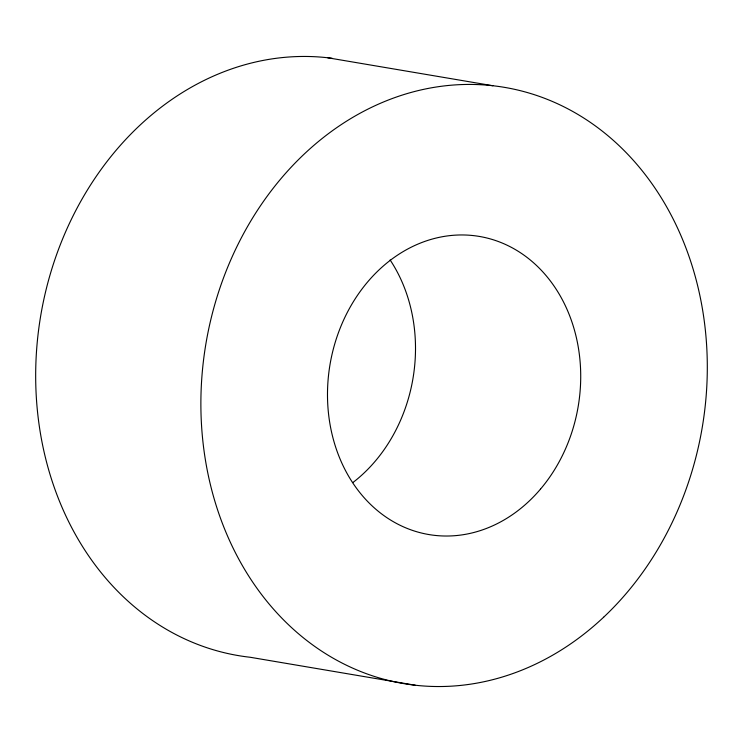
<?xml version="1.0" encoding="UTF-8"?>
<svg xmlns="http://www.w3.org/2000/svg" width="743" height="743" viewBox="0 0 743 743"><rect width="100%" height="100%" fill="white"/><g stroke="black" fill="none" stroke-linecap="round" stroke-linejoin="round"><path stroke-width="1.11" d="M327.663 57.759L492.878 85.742M415.337 685.241L250.122 657.258A302.355 251.673 -80.4 0 1 39.017 326.818A302.355 251.673 -80.4 0 1 332.214 58.316M390.121 259.966A151.173 125.836 -80.4 0 1 352.832 482.588M540.458 489.154A151.173 125.836 -80.4 0 0 491.123 239.135A151.173 125.836 -80.4 0 0 330.737 428.191A151.173 125.836 -80.4 0 0 540.458 489.154M603.632 617.219A302.355 251.673 -80.4 0 0 556.321 103.193A302.355 251.673 -80.4 0 0 202.356 436.057A302.355 251.673 -80.4 0 0 603.632 617.219"/></g></svg>
